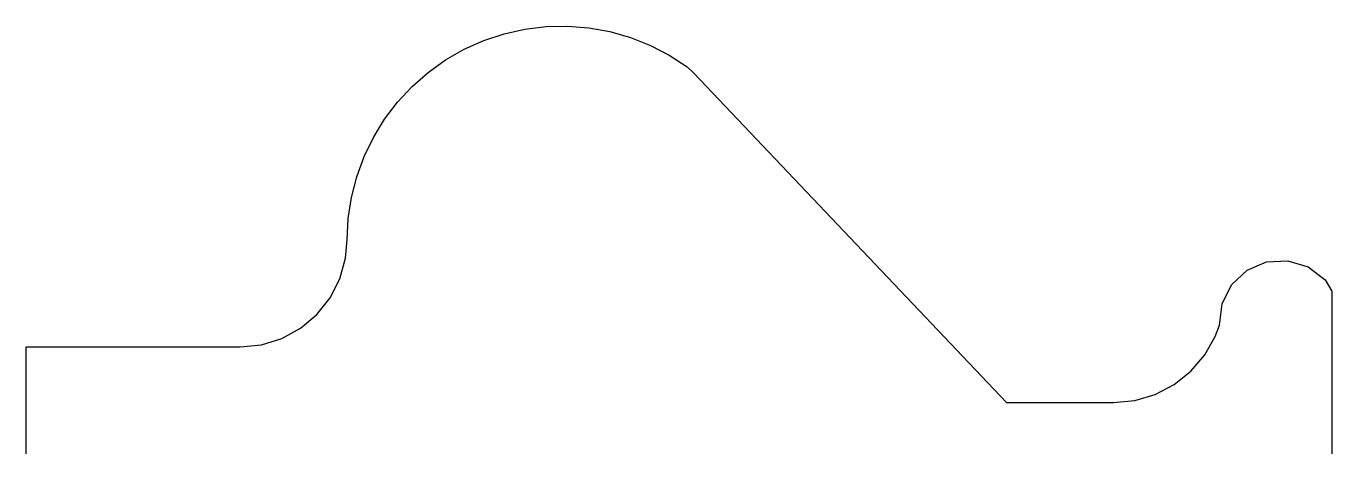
# Model space of a CAD drawing. Header units: metres. Extents: x 0 to 305, y 0 to 100.
import ezdxf

# ---------------------------------------------------------------- set-up
doc = ezdxf.new("R2010")
doc.units = ezdxf.units.M

msp = doc.modelspace()

# ---------------------------------------------------------------- linework, layer by layer
for p, q in [((106.882, 96.602), (111.625, 98.178)), ((111.625, 98.178), (116.501, 99.272)), ((116.501, 99.272), (121.463, 99.875)), ((121.463, 99.875), (126.46, 99.979)), ((126.46, 99.979), (131.442, 99.583)), ((131.442, 99.583), (136.36, 98.692)), ((136.36, 98.692), (141.164, 97.315)), ((97.985, 92.073), (102.32, 94.56)), ((102.32, 94.56), (106.882, 96.602)), ((141.164, 97.315), (145.807, 95.465)), ((145.807, 95.465), (150.242, 93.161)), ((93.919, 89.166), (97.985, 92.073)), ((150.242, 93.161), (154.425, 90.425)), ((90.165, 85.868), (93.919, 89.166)), ((154.425, 90.425), (156, 89)), ((156, 89), (229, 12)), ((86.758, 82.211), (90.165, 85.868)), ((83.733, 78.232), (86.758, 82.211)), ((81.121, 73.971), (83.733, 78.232)), ((78.947, 69.471), (81.121, 73.971)), ((77.233, 64.776), (78.947, 69.471)), ((75.997, 59.933), (77.233, 64.776)), ((75.25, 54.992), (75.997, 59.933)), ((75, 50), (75.25, 54.992)), ((74.636, 45.751), (75, 50)), ((75, 50), (75, 50)), ((73.301, 40.941), (74.636, 45.751)), ((281.566, 39.507), (285.187, 42.919)), ((285.187, 42.919), (289.759, 44.878)), ((289.759, 44.878), (294.726, 45.146)), ((294.726, 45.146), (299.483, 43.692)), ((299.483, 43.692), (303.45, 40.69)), ((71.037, 36.492), (73.301, 40.941)), ((303.45, 40.69), (305, 38)), ((279.339, 35.059), (281.566, 39.507)), ((305, 38), (305, 0)), ((67.934, 32.582), (71.037, 36.492)), ((278.776, 30.117), (279.339, 35.059)), ((64.116, 29.367), (67.934, 32.582)), ((59.735, 26.973), (64.116, 29.367)), ((275.322, 23.121), (277.772, 27.471)), ((277.772, 27.471), (278.776, 30.117)), ((278.776, 30.117), (278.776, 30.117)), ((0, 0), (0, 25)), ((0, 25), (50, 25)), ((50, 25), (54.967, 25.498)), ((50, 25), (50, 25)), ((54.967, 25.498), (59.735, 26.973)), ((272.085, 19.32), (275.322, 23.121)), ((268.182, 16.208), (272.085, 19.32)), ((263.755, 13.899), (268.182, 16.208)), ((254, 12), (258.969, 12.479)), ((258.969, 12.479), (263.755, 13.899)), ((229, 12), (254, 12)), ((254, 12), (254, 12)), ((0, 0), (0, 0))]:
    msp.add_line(p, q)

doc.saveas('drawing.dxf')
